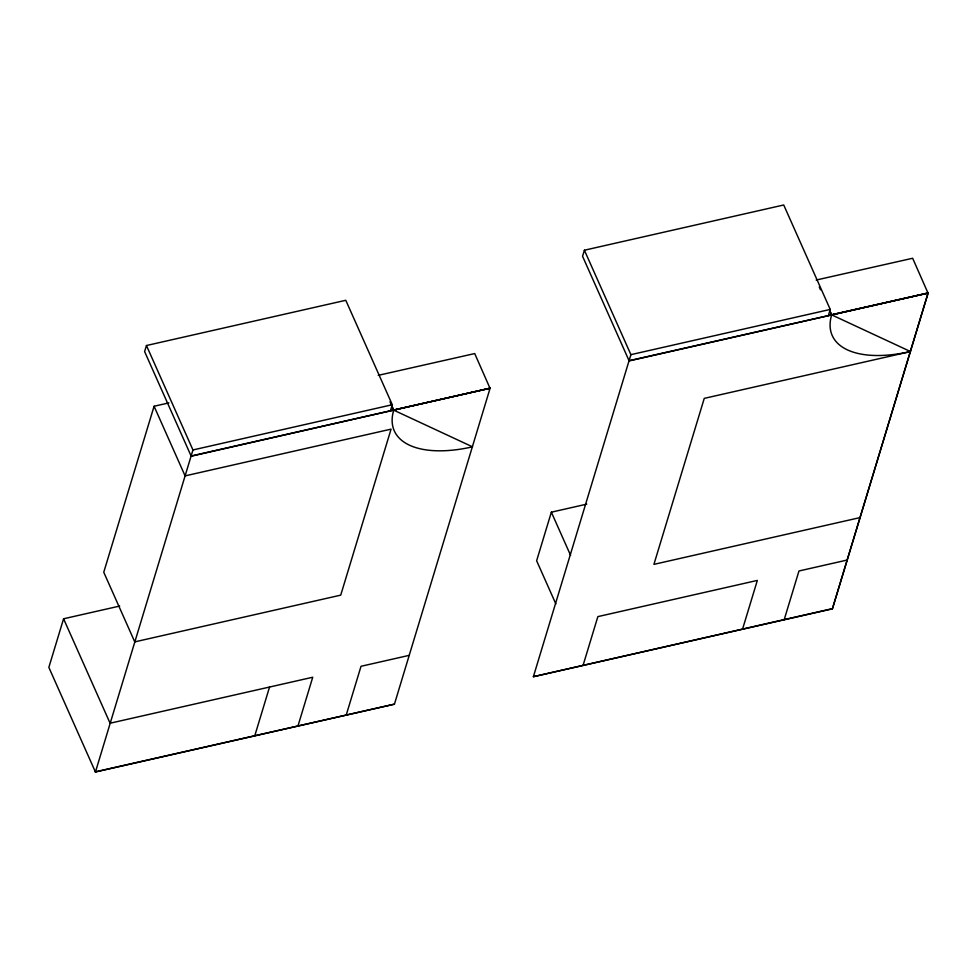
<?xml version="1.0" encoding="UTF-8"?>
<svg xmlns="http://www.w3.org/2000/svg" width="977" height="977" viewBox="0 0 977 977"><rect width="100%" height="100%" fill="white"/><g stroke="black" fill="none" stroke-linecap="round" stroke-linejoin="round"><path stroke-width="1.47" d="M119.695 606.058L63.578 618.783L48.85 667.376L95.441 772.013L394.439 704.161L490.112 388.174L191.113 456.015M390.446 410.78L392.29 404.734L345.785 300.293L146.452 345.528L144.608 351.573L191.199 456.222L490.112 388.174M154.085 406.249L103.757 572.241L134.753 641.877L340.729 595.14L391.069 429.135L185.093 475.884L154.085 406.249L168.911 402.89M95.441 772.013L192.945 449.957L146.452 345.528M254.814 735.62L269.554 687.039M298.009 725.826L312.738 677.244L110.083 723.224L63.578 618.783M346.285 714.871L361.014 666.29L409.082 655.384M828.386 315.486L830.23 309.428L783.725 204.987L584.393 250.222L582.561 256.279L629.151 360.916L928.15 293.063L629.054 360.708M586.798 504.132L551.358 512.18L536.629 560.761L555.852 603.933M928.15 293.063L832.392 608.866L533.381 676.707L630.898 354.663L584.393 250.222M583.122 665.203L597.863 616.621L757.334 580.423L742.593 629.017M784.226 619.565L798.966 570.983L847.035 560.077M832.392 608.866L928.065 292.868M192.945 449.957L392.29 404.734M630.898 354.663L830.23 309.428M910.234 351.622L704.258 398.372L653.918 564.364L859.907 517.627M95.355 771.818L394.439 704.161M832.294 608.659L533.381 676.707M378.233 375.351L474.712 353.564L490.014 388.284L393.548 410.071L391.093 404.515M816.174 280.045L912.652 258.258L927.967 292.978L831.488 314.765L829.644 310.601M831.671 314.863L910.466 351.525A104.893 50.206 -24 0 1 831.671 314.863L829.815 310.686M393.731 410.157L472.526 446.831A104.893 50.206 -24 0 1 393.731 410.157L390.006 401.803M819.276 287.006L820.509 289.79M551.358 512.18L570.58 555.339"/></g></svg>
